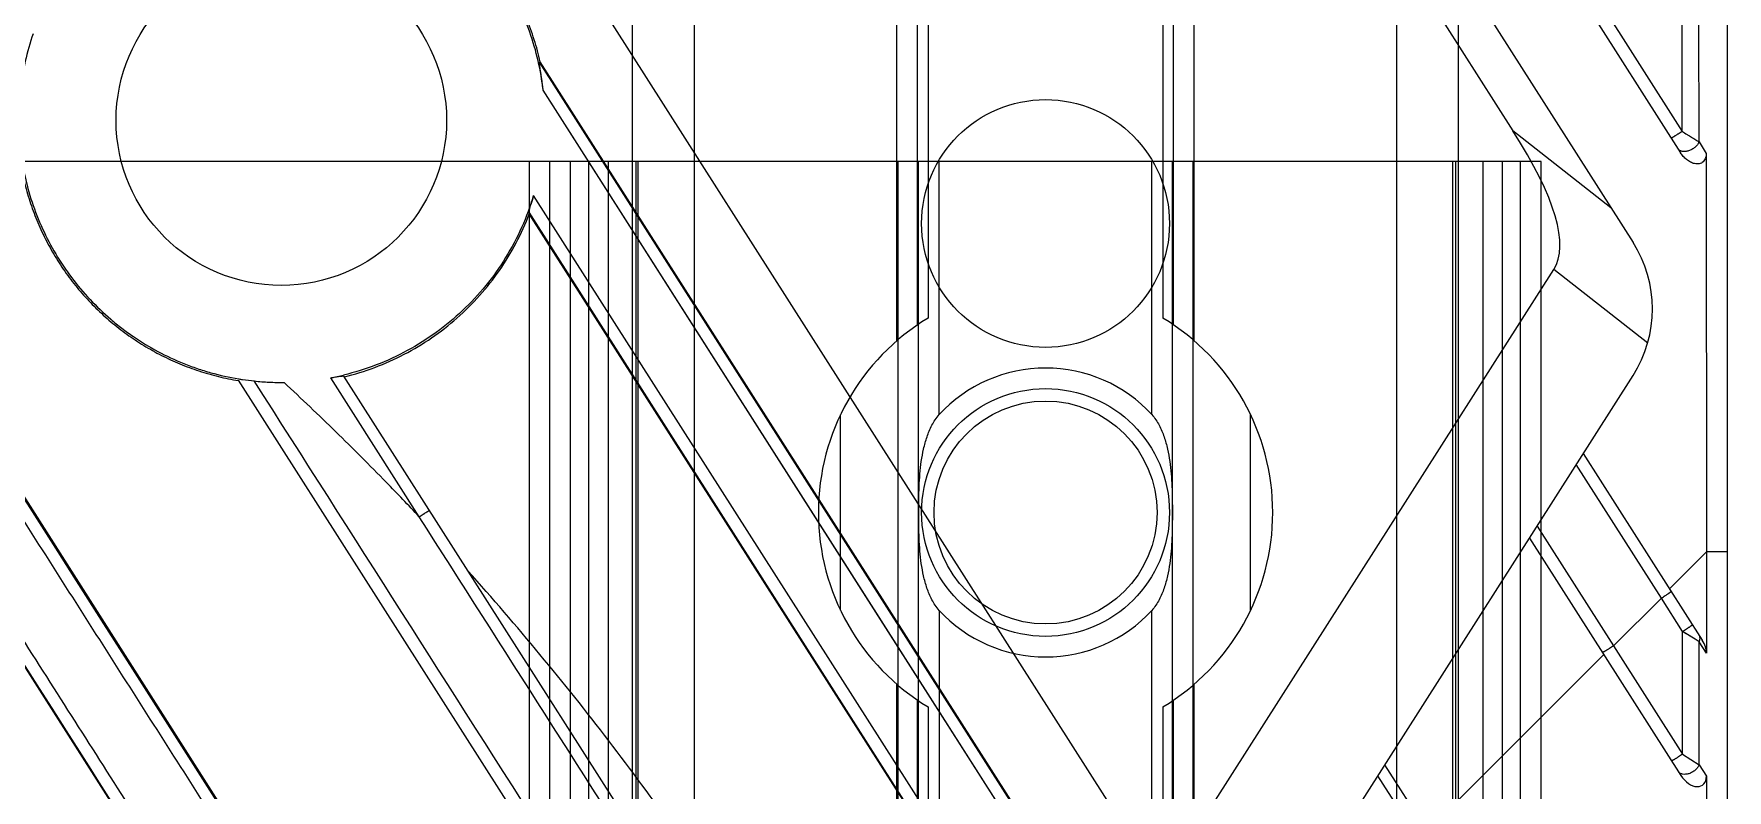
# Model space of a CAD drawing. Header units: millimetres. Extents: x 3299 to 14264, y 1863 to 5555.
# Drawn here: x 12532.88 to 12573.87, y 4760.08 to 4778.4 of the extents above; entities that cross this region are included whole.
import ezdxf

# ---------------------------------------------------------------- set-up
doc = ezdxf.new("R2010")
doc.units = ezdxf.units.MM
doc.layers.add('02___PRT_ALL_AXES', color=7, linetype='Continuous')

# ---------------------------------------------------------------- blocks, each defined once
blk = doc.blocks.new('rygj')
at = {"color": 114, "linetype": 'Continuous', "true_color": 0x139b48}
for p, q in [((4442.055, 3171.646), (5101.055, 3171.646)), ((4442.055, 3170.146), (5101.055, 3170.146)), ((4495.013, 3165.246), (5068.697, 3165.246)), ((4495.398, 3164.746), (5068.312, 3164.746)), ((5101.055, 3164.485), (5077.566, 3164.485)), ((5101.055, 3158.807), (5077.566, 3158.807)), ((4495.398, 3158.546), (5068.312, 3158.546)), ((4495.013, 3158.046), (5068.697, 3158.046)), ((4442.055, 3153.146), (5101.055, 3153.146)), ((4442.055, 3151.646), (5101.055, 3151.646))]:
    blk.add_line(p, q, dxfattribs=at)
at = {"layer": '02___PRT_ALL_AXES', "color": 114, "linetype": 'Continuous', "true_color": 0x139b48}
for p, q in [((5070.491, 3166.607), (5075.22, 3166.607)), ((5077.013, 3165.246), (5096.697, 3165.246)), ((5077.398, 3164.746), (5096.312, 3164.746)), ((5068.145, 3164.485), (4464.566, 3164.485)), ((5068.145, 3158.807), (4464.566, 3158.807)), ((5077.398, 3158.546), (5096.312, 3158.546)), ((5077.013, 3158.046), (5096.697, 3158.046)), ((5070.491, 3156.685), (5075.22, 3156.685))]:
    blk.add_line(p, q, dxfattribs=at)
blk.add_circle((5072.855, 3161.646), 3, dxfattribs=at)
for start, end in [(31.0806, 148.9194), (211.0806, 328.9194)]:
    blk.add_arc((5072.855, 3161.646), 5.5, start, end, dxfattribs=at)
blk = doc.blocks.new('ERTFHGJ')
at = {"color": 40, "linetype": 'Continuous', "true_color": 0xf8d731}
for p, q in [((8925.457, 3696.77), (8878.457, 3696.77)), ((8900.957, 3696.77), (8900.957, 3617.77)), ((8901.457, 3617.77), (8901.457, 3696.77)), ((8901.957, 3617.77), (8901.957, 3696.77)), ((8902.402, 3617.77), (8902.402, 3696.77)), ((8902.874, 3617.77), (8902.874, 3696.77)), ((8903.457, 3617.77), (8903.457, 3696.77)), ((8903.537, 3696.77), (8903.537, 3617.77)), ((8903.598, 3617.77), (8903.598, 3696.77)), ((8909.882, 3696.77), (8909.882, 3617.77)), ((8910.382, 3617.77), (8910.382, 3696.77)), ((8910.882, 3690.641), (8910.882, 3696.77)), ((8916.032, 3690.641), (8916.032, 3696.77)), ((8916.532, 3617.77), (8916.532, 3696.77)), ((8917.032, 3617.77), (8917.032, 3696.77)), ((8923.315, 3617.77), (8923.315, 3696.77)), ((8923.377, 3696.77), (8923.377, 3617.77)), ((8923.457, 3617.77), (8923.457, 3696.77)), ((8924.039, 3696.77), (8924.039, 3617.77)), ((8924.511, 3696.77), (8924.511, 3617.77)), ((8924.957, 3617.77), (8924.957, 3696.77)), ((8925.457, 3617.77), (8925.457, 3696.77)), ((8910.882, 3685.9), (8910.882, 3628.641)), ((8916.032, 3628.641), (8916.032, 3685.9))]:
    blk.add_line(p, q, dxfattribs=at)
blk.add_circle((8913.457, 3688.27), 2.7, dxfattribs=at)
for start, end in [(42.6324, 137.3676), (222.6324, 317.3676)]:
    blk.add_arc((8913.457, 3688.27), 3.5, start, end, dxfattribs=at)
for points, knots in [([(8910.387, 3688.27), (8910.387, 3688.375), (8910.388, 3688.583), (8910.395, 3688.895), (8910.413, 3689.203), (8910.446, 3689.508), (8910.5, 3689.808), (8910.568, 3690.054), (8910.639, 3690.245), (8910.704, 3690.385), (8910.783, 3690.519), (8910.846, 3690.602), (8910.882, 3690.641)], [0, 0, 0, 0, 0.127092, 0.253318, 0.378322, 0.502266, 0.625619, 0.749056, 0.811111, 0.873552, 0.936512, 1, 1, 1, 1]), ([(8916.032, 3690.641), (8916.067, 3690.602), (8916.131, 3690.519), (8916.209, 3690.385), (8916.274, 3690.245), (8916.346, 3690.054), (8916.413, 3689.808), (8916.467, 3689.508), (8916.5, 3689.203), (8916.518, 3688.895), (8916.526, 3688.583), (8916.527, 3688.375), (8916.527, 3688.27)], [0, 0, 0, 0, 0.063487, 0.126447, 0.188887, 0.250942, 0.37438, 0.497732, 0.621676, 0.746681, 0.872907, 1, 1, 1, 1]), ([(8910.882, 3685.9), (8910.846, 3685.938), (8910.783, 3686.021), (8910.704, 3686.156), (8910.639, 3686.296), (8910.567, 3686.487), (8910.5, 3686.733), (8910.446, 3687.033), (8910.413, 3687.338), (8910.395, 3687.646), (8910.388, 3687.957), (8910.387, 3688.166), (8910.387, 3688.27)], [0, 0, 0, 0, 0.063495, 0.126469, 0.188905, 0.250963, 0.374396, 0.497744, 0.621683, 0.746682, 0.87291, 1, 1, 1, 1]), ([(8916.527, 3688.27), (8916.527, 3688.166), (8916.526, 3687.957), (8916.518, 3687.646), (8916.5, 3687.338), (8916.467, 3687.033), (8916.413, 3686.733), (8916.346, 3686.487), (8916.274, 3686.296), (8916.209, 3686.156), (8916.131, 3686.021), (8916.067, 3685.938), (8916.032, 3685.9)], [0, 0, 0, 0, 0.127092, 0.253319, 0.378323, 0.502267, 0.62562, 0.749057, 0.811112, 0.873553, 0.936512, 1, 1, 1, 1])]:
    blk.add_open_spline(points, degree=3, knots=knots, dxfattribs=at)
blk = doc.blocks.new('rsfv')
at = {"rotation": 90}
blk.add_blockref('rygj', (14412.273, 369.859), dxfattribs=at)
blk.add_blockref('ERTFHGJ', (2337.17, 1754.444))
blk = doc.blocks.new('1111')
at = {"color": 7, "linetype": 'Continuous'}
for p, q in [((16602.781, 7051.634), (16602.781, 6714.134)), ((16540.247, 7050.956), (16602.197, 6953.714)), ((16537.849, 7050.624), (16601.677, 6950.435)), ((16585.888, 7050.595), (16601.654, 7025.848)), ((16586.29, 7050.54), (16601.695, 7026.365)), ((16584.998, 7048.014), (16600.504, 7023.675)), ((16585.789, 7044.911), (16597.596, 7026.378)), ((16570.281, 7037.615), (16590.438, 7005.975)), ((16571.457, 6997.906), (16549.494, 7032.382)), ((16573.917, 6998.067), (16553.024, 7030.861)), ((16601.695, 7026.365), (16601.692, 7029.261)), ((16602.1, 7026.109), (16602.098, 7029.005)), ((16574.028, 7028.042), (16574.048, 7028.05)), ((16589.644, 7003.529), (16574.028, 7028.042)), ((16578.403, 7021.175), (16574.028, 7028.042)), ((16589.655, 7003.551), (16574.048, 7028.05)), ((16589.407, 7003.369), (16574.119, 7027.362)), ((16582.231, 7014.631), (16574.119, 7027.362)), ((16599.968, 7024.516), (16597.596, 7026.378)), ((16602.1, 7026.109), (16602.276, 7025.833)), ((16602.276, 7025.833), (16602.282, 7016.178)), ((16588.31, 7002.182), (16573.889, 7024.815)), ((16588.044, 7002.02), (16573.779, 7024.412)), ((16583.531, 7009.104), (16573.779, 7024.412)), ((16588.062, 7001.958), (16573.784, 7024.37)), ((16589.081, 7008.105), (16598.585, 7023.023)), ((16600.858, 7021.239), (16598.585, 7023.023)), ((16585.991, 7009.264), (16578.403, 7021.175)), ((16566.741, 7020.328), (16566.756, 7020.325)), ((16566.741, 7020.327), (16566.756, 7020.325)), ((16601.659, 6965.538), (16566.745, 7020.343)), ((16571.12, 7017.032), (16568.977, 7020.395)), ((16602.181, 6968.814), (16569.293, 7020.437)), ((16591.281, 7005.975), (16600.504, 7020.451)), ((16602.181, 7014.04), (16599.3, 7018.562)), ((16601.19, 7015.061), (16599.129, 7018.294)), ((16562.028, 7016.728), (16561.312, 7017.853)), ((16598.181, 7016.806), (16600.031, 7013.902)), ((16562.768, 7015.566), (16562.028, 7016.728)), ((16597.996, 7016.515), (16601.659, 7010.765)), ((16602.282, 7016.178), (16601.388, 7015.284)), ((16602.781, 7016.178), (16602.282, 7016.178)), ((16602.282, 7016.178), (16602.282, 7013.726)), ((16563.488, 7014.436), (16562.768, 7015.566)), ((16601.19, 7015.061), (16600.031, 7013.902)), ((16601.704, 7014.254), (16601.19, 7015.061)), ((16564.188, 7013.337), (16563.488, 7014.436)), ((16585.819, 7009), (16582.231, 7014.631)), ((16602.009, 7014.062), (16601.704, 7014.254)), ((16601.704, 7011.276), (16601.704, 7014.254)), ((16601.793, 7014.198), (16601.704, 7014.254)), ((16601.875, 7014.147), (16601.793, 7014.198)), ((16601.947, 7014.101), (16601.875, 7014.147)), ((16602.009, 7014.062), (16601.947, 7014.101)), ((16602.107, 7014.001), (16602.009, 7014.062)), ((16602.107, 7011.023), (16602.107, 7014.001)), ((16602.282, 7013.726), (16602.107, 7014.001)), ((16599.795, 7013.691), (16595.522, 7009.418)), ((16600.031, 7013.902), (16601.704, 7011.276)), ((16561.867, 7012.96), (16561.517, 7013.51)), ((16564.878, 7012.254), (16564.188, 7013.337)), ((16562.23, 7012.391), (16561.867, 7012.96)), ((16562.58, 7011.842), (16562.23, 7012.391)), ((16565.567, 7011.173), (16564.878, 7012.254)), ((16562.891, 7011.353), (16562.58, 7011.842)), ((16563.174, 7010.909), (16562.891, 7011.353)), ((16566.262, 7010.083), (16565.567, 7011.173)), ((16601.704, 7011.276), (16602.107, 7011.023)), ((16563.446, 7010.481), (16563.174, 7010.909)), ((16595.323, 7009.194), (16594.328, 7010.757)), ((16602.181, 6998.965), (16594.498, 7011.024)), ((16602.107, 7011.023), (16602.282, 7010.749)), ((16602.282, 7010.749), (16602.282, 6998.651)), ((16563.724, 7010.046), (16563.446, 7010.481))]:
    blk.add_line(p, q, dxfattribs=at)
for centre, radius, start, end in [((16559.53, 7022.898), 14.329, 5.8942, 6.0629), ((16597.974, 7022.063), 3, 327.5, 32.5), ((16567.793, 7026.652), 6.368, 280.7105, 283.5725)]:
    blk.add_arc(centre, radius, start, end, dxfattribs=at)
for centre, major_axis, ratio, start_param, end_param in [((16574.5, 7041.823), (-24.038, 18.866), 0.163628, -3.125474, -2.706063), ((16601.92, 7013.891), (-0.264, 0.384), 0.642651, -2.389365, -1.624536), ((16601.92, 7010.913), (-0.264, 0.384), 0.642651, 1.517057, 3.893821)]:
    blk.add_ellipse(centre, major_axis=major_axis, ratio=ratio, start_param=start_param, end_param=end_param, dxfattribs=at)
for points, knots in [([(16571.716, 6998.067), (16570.8, 6999.504), (16568.968, 7002.378), (16566.221, 7006.69), (16563.474, 7011.001), (16560.728, 7015.313), (16557.982, 7019.625), (16554.321, 7025.373), (16551.576, 7029.683), (16549.746, 7032.557)], [0, 0, 0, 0, 0.125015, 0.250035, 0.375056, 0.500076, 0.625089, 0.750088, 1, 1, 1, 1]), ([(16574.119, 7027.362), (16574.092, 7027.602), (16574.01, 7028.079), (16573.807, 7028.776), (16573.527, 7029.446), (16573.172, 7030.079), (16572.748, 7030.668), (16572.26, 7031.205), (16571.714, 7031.683), (16571.315, 7031.959), (16571.109, 7032.085)], [0, 0, 0, 0, 0.124981, 0.249966, 0.37496, 0.499959, 0.624963, 0.749972, 0.874983, 1, 1, 1, 1]), ([(16574.048, 7028.05), (16574.007, 7028.231), (16573.91, 7028.589), (16573.719, 7029.112), (16573.483, 7029.617), (16573.205, 7030.099), (16572.885, 7030.556), (16572.528, 7030.983), (16572.134, 7031.377), (16571.85, 7031.616), (16571.703, 7031.73)], [0, 0, 0, 0, 0.124982, 0.249976, 0.374968, 0.499968, 0.624972, 0.749977, 0.87499, 1, 1, 1, 1]), ([(16573.672, 6997.906), (16571.93, 7000.64), (16569.317, 7004.741), (16565.833, 7010.209), (16563.22, 7014.31), (16560.608, 7018.412), (16557.126, 7023.88), (16554.514, 7027.98), (16552.774, 7030.713)], [0, 0, 0, 0, 0.250021, 0.375037, 0.500053, 0.625064, 0.750065, 1, 1, 1, 1]), ([(16561.77, 7028.727), (16561.695, 7028.509), (16561.6, 7028.176), (16561.511, 7027.724), (16561.446, 7027.267), (16561.411, 7026.691), (16561.439, 7026.115), (16561.499, 7025.657), (16561.583, 7025.204), (16561.735, 7024.647), (16561.988, 7024.002), (16562.31, 7023.389), (16562.696, 7022.813), (16563.142, 7022.284), (16563.56, 7021.885), (16563.918, 7021.594), (16564.292, 7021.324), (16564.786, 7021.024), (16565.31, 7020.78), (16565.742, 7020.62), (16566.183, 7020.483), (16566.521, 7020.408), (16566.749, 7020.37)], [0, 0, 0, 0, 0.062465, 0.09371, 0.124954, 0.187423, 0.249897, 0.281147, 0.312399, 0.374884, 0.437375, 0.499873, 0.562375, 0.624883, 0.687394, 0.718662, 0.74993, 0.812444, 0.874956, 0.906224, 0.937489, 1, 1, 1, 1]), ([(16574.119, 7027.362), (16574.115, 7027.395), (16574.107, 7027.459), (16574.097, 7027.54), (16574.088, 7027.604), (16574.082, 7027.652), (16574.075, 7027.699), (16574.068, 7027.745), (16574.061, 7027.792), (16574.054, 7027.837), (16574.048, 7027.874), (16574.044, 7027.903), (16574.04, 7027.924), (16574.037, 7027.945), (16574.034, 7027.964), (16574.032, 7027.983), (16574.03, 7028), (16574.028, 7028.013), (16574.027, 7028.023), (16574.027, 7028.029), (16574.027, 7028.034), (16574.027, 7028.037), (16574.027, 7028.04), (16574.028, 7028.041), (16574.028, 7028.042)], [0, 0, 0, 0, 0.142745, 0.284716, 0.355234, 0.425328, 0.49489, 0.563783, 0.631816, 0.698713, 0.764049, 0.795926, 0.827114, 0.857427, 0.886615, 0.914302, 0.939935, 0.962686, 0.972603, 0.981305, 0.988563, 0.994152, 0.99793, 1, 1, 1, 1]), ([(16601.695, 7026.365), (16601.678, 7026.354), (16601.645, 7026.333), (16601.603, 7026.307), (16601.572, 7026.287), (16601.55, 7026.273), (16601.529, 7026.26), (16601.509, 7026.248), (16601.492, 7026.237), (16601.476, 7026.228), (16601.463, 7026.219), (16601.453, 7026.214), (16601.446, 7026.21), (16601.442, 7026.207), (16601.438, 7026.205), (16601.435, 7026.204), (16601.433, 7026.202), (16601.431, 7026.202), (16601.43, 7026.201), (16601.429, 7026.201), (16601.429, 7026.201), (16601.429, 7026.201)], [0, 0, 0, 0, 0.192802, 0.379408, 0.467967, 0.552191, 0.631222, 0.704241, 0.770527, 0.829393, 0.880263, 0.92261, 0.940451, 0.956014, 0.969259, 0.980148, 0.988655, 0.994774, 0.998509, 0.999504, 1, 1, 1, 1]), ([(16601.695, 7026.365), (16601.733, 7026.34), (16601.791, 7026.304), (16601.866, 7026.257), (16601.92, 7026.223), (16601.971, 7026.191), (16602.018, 7026.161), (16602.061, 7026.134), (16602.088, 7026.117), (16602.1, 7026.109)], [0, 0, 0, 0, 0.285447, 0.423782, 0.557073, 0.683505, 0.801042, 0.907362, 1, 1, 1, 1]), ([(16602.1, 7026.109), (16602.09, 7026.085), (16602.061, 7026.037), (16602.002, 7025.976), (16601.93, 7025.926), (16601.863, 7025.896), (16601.808, 7025.882), (16601.757, 7025.875), (16601.707, 7025.876), (16601.662, 7025.889), (16601.633, 7025.904), (16601.609, 7025.923), (16601.597, 7025.938), (16601.591, 7025.946)], [0, 0, 0, 0, 0.126818, 0.264561, 0.407299, 0.548001, 0.615572, 0.68029, 0.79911, 0.853278, 0.904242, 0.952798, 1, 1, 1, 1]), ([(16602.276, 7025.833), (16602.276, 7025.815), (16602.274, 7025.778), (16602.261, 7025.724), (16602.238, 7025.673), (16602.203, 7025.629), (16602.158, 7025.597), (16602.105, 7025.579), (16602.049, 7025.575), (16601.976, 7025.584), (16601.907, 7025.612), (16601.843, 7025.649), (16601.784, 7025.693), (16601.718, 7025.758), (16601.674, 7025.817), (16601.654, 7025.848)], [0, 0, 0, 0, 0.062571, 0.12513, 0.187649, 0.250122, 0.312559, 0.375004, 0.437483, 0.49999, 0.624773, 0.687326, 0.749883, 0.874917, 1, 1, 1, 1]), ([(16561.483, 7025.51), (16561.512, 7025.348), (16561.583, 7025.028), (16561.725, 7024.557), (16561.904, 7024.099), (16562.117, 7023.655), (16562.363, 7023.229), (16562.641, 7022.824), (16562.95, 7022.44), (16563.287, 7022.082), (16563.65, 7021.75), (16564.038, 7021.447), (16564.448, 7021.175), (16564.877, 7020.934), (16565.324, 7020.728), (16565.785, 7020.556), (16566.258, 7020.42), (16566.58, 7020.354), (16566.741, 7020.327)], [0, 0, 0, 0, 0.062478, 0.124963, 0.18745, 0.249943, 0.312439, 0.374939, 0.437442, 0.499948, 0.562455, 0.624963, 0.687472, 0.749981, 0.812488, 0.874994, 0.937498, 1, 1, 1, 1]), ([(16573.889, 7024.815), (16573.809, 7024.551), (16573.615, 7024.032), (16573.226, 7023.298), (16572.745, 7022.621), (16572.181, 7022.012), (16571.542, 7021.482), (16570.839, 7021.039), (16570.085, 7020.691), (16569.556, 7020.526), (16569.288, 7020.462)], [0, 0, 0, 0, 0.125004, 0.25, 0.374994, 0.499987, 0.624981, 0.749978, 0.874982, 1, 1, 1, 1]), ([(16573.779, 7024.412), (16573.779, 7024.413), (16573.779, 7024.416), (16573.779, 7024.423), (16573.781, 7024.434), (16573.784, 7024.45), (16573.788, 7024.469), (16573.794, 7024.49), (16573.803, 7024.523), (16573.815, 7024.568), (16573.832, 7024.626), (16573.85, 7024.687), (16573.869, 7024.751), (16573.882, 7024.793), (16573.889, 7024.815)], [0, 0, 0, 0, 0.00901, 0.020474, 0.050496, 0.089295, 0.135864, 0.189178, 0.248238, 0.380111, 0.525433, 0.679515, 0.838738, 1, 1, 1, 1]), ([(16569.304, 7020.421), (16569.555, 7020.482), (16570.051, 7020.634), (16570.762, 7020.951), (16571.429, 7021.352), (16572.042, 7021.83), (16572.594, 7022.379), (16573.075, 7022.99), (16573.478, 7023.655), (16573.692, 7024.128), (16573.784, 7024.37)], [0, 0, 0, 0, 0.125016, 0.25002, 0.375019, 0.500015, 0.625008, 0.750003, 0.874997, 1, 1, 1, 1]), ([(16566.749, 7020.37), (16566.78, 7020.365), (16566.906, 7020.345), (16567.032, 7020.329), (16567.127, 7020.319)], [0, 0, 0, 0, 0.250064, 1, 1, 1, 1]), ([(16567.127, 7020.319), (16567.247, 7020.306), (16567.486, 7020.288), (16567.726, 7020.283), (16567.846, 7020.284)], [0, 0, 0, 0, 0.50001, 1, 1, 1, 1]), ([(16581.407, 6997.906), (16579.027, 7001.641), (16574.267, 7009.112), (16569.507, 7016.583), (16567.127, 7020.319)], [0, 0, 0, 0, 0.499973, 1, 1, 1, 1]), ([(16571.12, 7017.032), (16570.856, 7017.312), (16570.391, 7017.798), (16569.715, 7018.483), (16568.895, 7019.294), (16568.268, 7019.891), (16567.846, 7020.284)], [0, 0, 0, 0, 0.25, 0.437502, 0.625004, 1, 1, 1, 1]), ([(16568.977, 7020.395), (16568.996, 7020.398), (16569.035, 7020.406), (16569.091, 7020.416), (16569.143, 7020.425), (16569.19, 7020.432), (16569.225, 7020.437), (16569.249, 7020.439), (16569.263, 7020.44), (16569.274, 7020.441), (16569.283, 7020.44), (16569.288, 7020.44), (16569.29, 7020.439), (16569.292, 7020.438), (16569.293, 7020.437), (16569.293, 7020.437)], [0, 0, 0, 0, 0.185877, 0.36527, 0.532516, 0.68194, 0.807912, 0.86044, 0.905199, 0.94168, 0.969527, 0.98017, 0.988669, 0.995159, 1, 1, 1, 1]), ([(16571.12, 7017.032), (16571.136, 7017.042), (16571.167, 7017.062), (16571.206, 7017.086), (16571.235, 7017.105), (16571.256, 7017.118), (16571.275, 7017.13), (16571.293, 7017.141), (16571.309, 7017.151), (16571.323, 7017.16), (16571.333, 7017.167), (16571.341, 7017.171), (16571.346, 7017.174), (16571.35, 7017.177), (16571.354, 7017.179), (16571.357, 7017.181), (16571.36, 7017.183), (16571.361, 7017.184), (16571.363, 7017.185), (16571.363, 7017.185), (16571.364, 7017.185), (16571.364, 7017.186), (16571.364, 7017.186), (16571.365, 7017.186), (16571.365, 7017.186)], [0, 0, 0, 0, 0.196907, 0.385286, 0.474052, 0.558133, 0.63675, 0.70916, 0.774714, 0.832793, 0.882881, 0.904778, 0.924503, 0.942016, 0.957281, 0.97026, 0.980918, 0.989231, 0.992504, 0.995186, 0.997276, 0.998774, 0.999678, 1, 1, 1, 1]), ([(16583.306, 6997.906), (16581.275, 7001.093), (16577.212, 7007.468), (16573.151, 7013.843), (16571.12, 7017.032)], [0, 0, 0, 0, 0.499959, 1, 1, 1, 1]), ([(16584.01, 6997.906), (16583.82, 6998.31), (16583.433, 6999.113), (16582.931, 7000.108), (16582.52, 7000.899), (16582.103, 7001.687), (16581.569, 7002.665), (16580.908, 7003.827), (16580.226, 7004.978), (16579.524, 7006.116), (16578.561, 7007.617), (16577.307, 7009.46), (16575.721, 7011.615), (16574.054, 7013.708), (16572.89, 7015.059), (16572.296, 7015.724)], [0, 0, 0, 0, 0.062493, 0.12499, 0.15624, 0.18749, 0.249988, 0.312486, 0.374985, 0.437486, 0.499988, 0.624988, 0.74999, 0.874994, 1, 1, 1, 1]), ([(16601.19, 7015.061), (16601.206, 7015.071), (16601.237, 7015.091), (16601.282, 7015.12), (16601.317, 7015.144), (16601.343, 7015.161), (16601.36, 7015.172), (16601.375, 7015.183), (16601.389, 7015.192), (16601.401, 7015.201), (16601.41, 7015.208), (16601.417, 7015.213), (16601.421, 7015.216), (16601.424, 7015.218), (16601.426, 7015.219), (16601.427, 7015.221), (16601.428, 7015.222), (16601.428, 7015.222), (16601.428, 7015.222)], [0, 0, 0, 0, 0.196965, 0.385213, 0.557811, 0.636283, 0.708546, 0.773962, 0.831919, 0.88191, 0.923472, 0.956239, 0.969238, 0.979938, 0.988324, 0.994402, 0.99821, 1, 1, 1, 1]), ([(16601.704, 7014.254), (16601.72, 7014.264), (16601.751, 7014.284), (16601.796, 7014.313), (16601.831, 7014.337), (16601.857, 7014.354), (16601.874, 7014.365), (16601.89, 7014.376), (16601.903, 7014.385), (16601.915, 7014.394), (16601.925, 7014.401), (16601.931, 7014.406), (16601.936, 7014.409), (16601.938, 7014.411), (16601.94, 7014.412), (16601.941, 7014.414), (16601.942, 7014.414), (16601.942, 7014.415), (16601.942, 7014.415)], [0, 0, 0, 0, 0.196965, 0.385213, 0.557811, 0.636283, 0.708546, 0.773962, 0.831919, 0.88191, 0.923472, 0.956239, 0.969238, 0.979938, 0.988324, 0.994402, 0.99821, 1, 1, 1, 1]), ([(16602.107, 7014.001), (16602.113, 7014.015), (16602.122, 7014.044), (16602.126, 7014.087), (16602.121, 7014.127), (16602.11, 7014.152), (16602.103, 7014.162)], [0, 0, 0, 0, 0.277177, 0.533061, 0.771506, 1, 1, 1, 1]), ([(16600.031, 7013.902), (16600.014, 7013.891), (16599.981, 7013.87), (16599.939, 7013.844), (16599.907, 7013.825), (16599.885, 7013.811), (16599.864, 7013.798), (16599.845, 7013.786), (16599.827, 7013.776), (16599.811, 7013.766), (16599.797, 7013.758), (16599.786, 7013.752), (16599.778, 7013.747), (16599.772, 7013.745), (16599.769, 7013.743), (16599.767, 7013.742), (16599.765, 7013.741), (16599.764, 7013.741), (16599.763, 7013.741), (16599.763, 7013.741)], [0, 0, 0, 0, 0.192507, 0.378902, 0.467383, 0.551547, 0.630534, 0.703523, 0.769793, 0.828658, 0.87954, 0.921915, 0.955367, 0.968646, 0.979578, 0.988145, 0.994348, 0.998221, 1, 1, 1, 1]), ([(16601.704, 7011.276), (16601.687, 7011.265), (16601.654, 7011.244), (16601.612, 7011.218), (16601.58, 7011.198), (16601.558, 7011.185), (16601.537, 7011.172), (16601.518, 7011.16), (16601.5, 7011.149), (16601.484, 7011.14), (16601.47, 7011.132), (16601.459, 7011.126), (16601.451, 7011.121), (16601.445, 7011.118), (16601.442, 7011.117), (16601.44, 7011.116), (16601.438, 7011.115), (16601.437, 7011.115), (16601.436, 7011.115), (16601.436, 7011.115)], [0, 0, 0, 0, 0.192507, 0.378902, 0.467383, 0.551547, 0.630534, 0.703523, 0.769793, 0.828658, 0.879541, 0.921915, 0.955367, 0.968646, 0.979578, 0.988145, 0.994348, 0.998221, 1, 1, 1, 1]), ([(16602.107, 7011.023), (16602.096, 7010.999), (16602.068, 7010.951), (16602.009, 7010.89), (16601.937, 7010.84), (16601.87, 7010.81), (16601.815, 7010.796), (16601.763, 7010.789), (16601.713, 7010.791), (16601.668, 7010.804), (16601.639, 7010.819), (16601.615, 7010.838), (16601.602, 7010.854), (16601.597, 7010.862)], [0, 0, 0, 0, 0.126758, 0.264209, 0.406553, 0.546898, 0.614349, 0.679007, 0.797934, 0.852288, 0.903522, 0.952419, 1, 1, 1, 1])]:
    blk.add_open_spline(points, degree=3, knots=knots, dxfattribs=at)
at = {"layer": '02___PRT_ALL_AXES', "color": 7, "linetype": 'Continuous'}
for centre, radius in [((16567.781, 7026.634), 4), ((16586.281, 7024.134), 3)]:
    blk.add_circle(centre, radius, dxfattribs=at)
blk = doc.blocks.new('*U162')
blk.add_blockref('1111', (-16308.281, -6888.884))
blk = doc.blocks.new('*U163')
at = {"color": 0, "linetype": 'ByBlock', "lineweight": -2, "transparency": 16777216}
blk.add_blockref('*U162', (2400, 1350), dxfattribs=at)

msp = doc.modelspace()

# ---------------------------------------------------------------- block references
for name, p in [('*U163', (9879.37292, 3288.5531)), ('rsfv', (1306.74628, -675.91128))]:
    msp.add_blockref(name, p)

doc.saveas('drawing.dxf')
